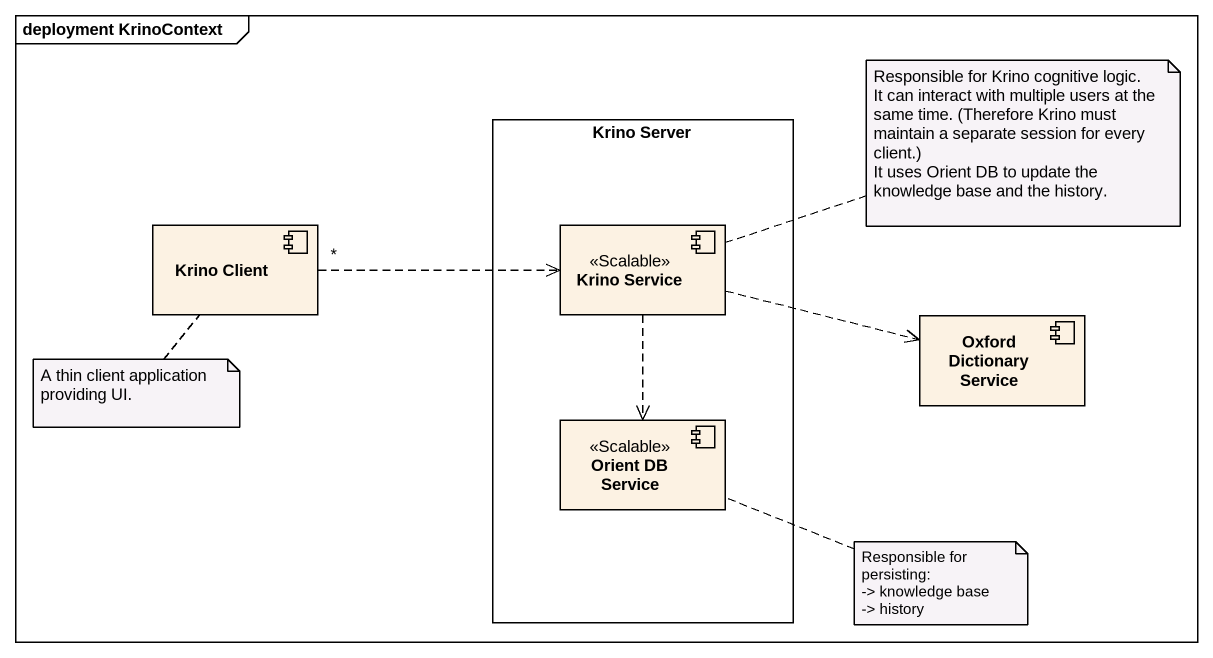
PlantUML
@startuml
mainframe deployment KrinoContext
rectangle "Krino Server" as Krino_Server {
  component "Krino Service" as Krino_Service <<Scalable>>
  component "Orient DB Service" as Orient_DB_Service <<Scalable>>
}
component "Krino Client" as Krino_Client
component "Oxford Dictionary Service" as Oxford_Dictionary_Service
Krino_Client "*" .right.> Krino_Service
Krino_Service .right.> Oxford_Dictionary_Service
Krino_Service ..> Orient_DB_Service
note right of Krino_Service
  Responsible for Krino cognitive logic.
  It can interact with multiple users at the same time. (Therefore Krino must maintain a separate session for every client.)
  It uses Orient DB to update the knowledge base and the history.
end note
note bottom of Krino_Client : A thin client application providing UI.
note right of Orient_DB_Service
  Responsible for persisting:
  -> knowledge base
  -> history
end note
@enduml
